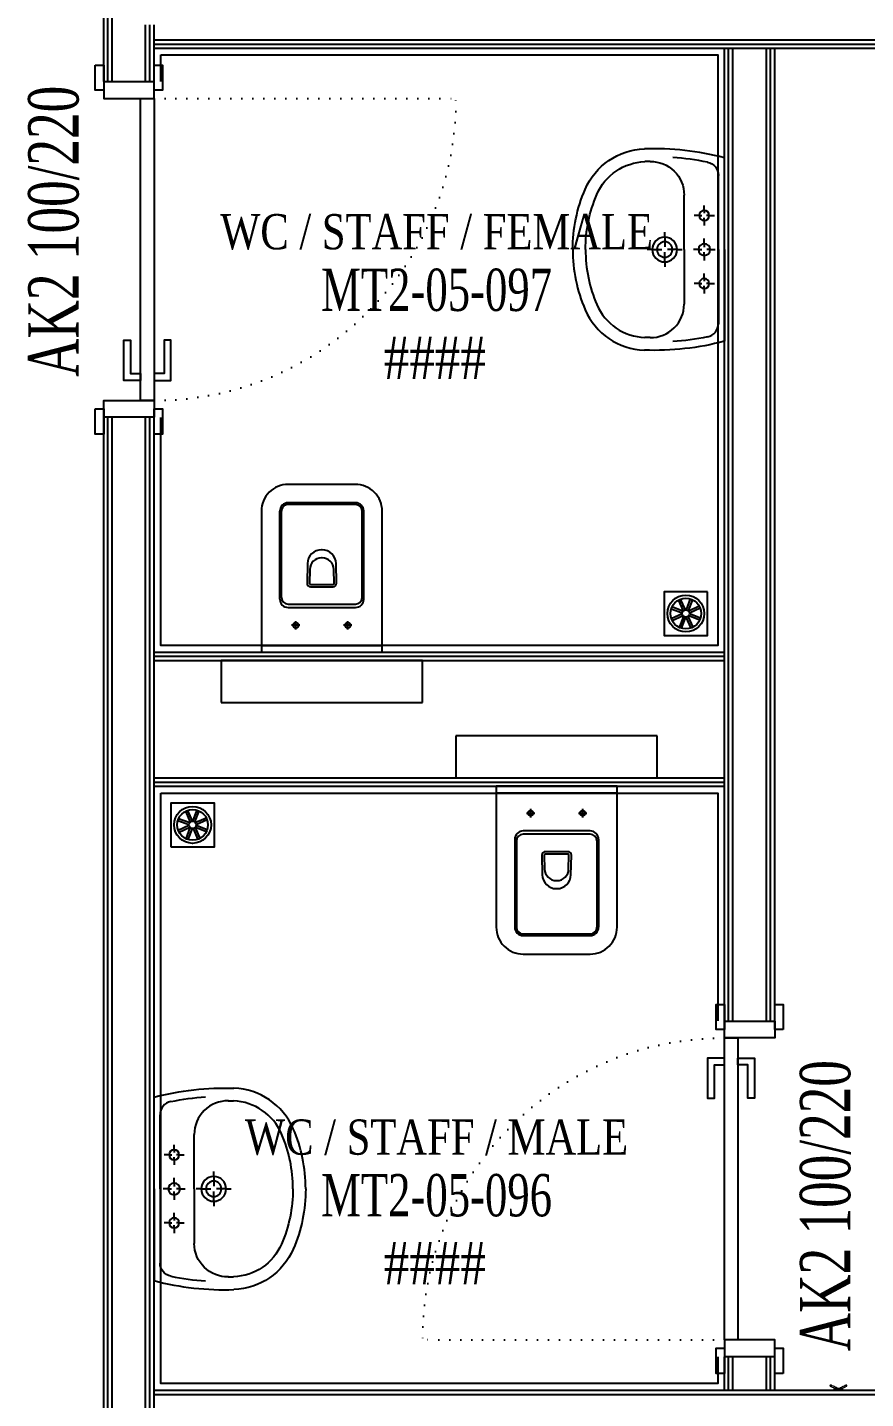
# Model space of a CAD drawing. Header units: inches. Extents: x -772 to 6765, y -813 to 4093.
# Drawn here: x 137.3 to 387.1, y 2742.5 to 3151.2 of the extents above; entities that cross this region are included whole.
import ezdxf
from ezdxf.enums import TextEntityAlignment as Align

# ---------------------------------------------------------------- set-up
doc = ezdxf.new("R2010")
doc.units = ezdxf.units.IN
doc.header["$MEASUREMENT"] = 0
doc.set_wipeout_variables(frame=1)
doc.linetypes.add('DOT2', pattern=[3.175, 0, -3.175])
doc.linetypes.add('XR_IZM_MH_PLN_04_FUR$0$HIDDEN', pattern=[9.525, 6.35, -3.175])
for name, color, linetype in [('FHM_BEYAZ ALÇIPAN', 7, 'Continuous'), ('FHM_SERAMİK', 9, 'Continuous'), ('FHM_YEŞİL ALÇIPAN', 3, 'Continuous'), ('H_FUR_TefrisVitrifiye', 151, 'Continuous'), ('H_GAP_Kapi_', 120, 'Continuous'), ('H_GAP_KapiIzdusum', 8, 'DOT2'), ('H_GAP_PozKapi', 9, 'Continuous'), ('H_GAP_WipeoutKapi', 255, 'DOT2'), ('H_ROM_MahalEng', 61, 'Continuous'), ('H_ROM_MahalNumarasi', 61, 'Continuous')]:
    doc.layers.add(name, color=color, linetype=linetype)
doc.layers.add('XR_IZM_MH_PLN_04_FUR$0$COR_TEFRIS', color=253, linetype='Continuous', lineweight=0)
doc.layers.add('XR_IZM_MH_PLN_04_FUR$0$H_FUR_TefrisVitrifiye', color=253, linetype='Continuous', lineweight=0)
doc.styles.add('HG', font='times.ttf')
doc.styles.add('HG_POZ', font='times.ttf')
doc.styles.add('XR_IZM_MH_PLN_04_ROM$0$HG', font='times.ttf')

# ---------------------------------------------------------------- blocks, each defined once
blk = doc.blocks.new('XR_IZM_MH_PLN_04_FUR$0$VIT_Klozet')
at = {"layer": 'H_FUR_TefrisVitrifiye', "linetype": 'XR_IZM_MH_PLN_04_FUR$0$HIDDEN', "ltscale": 20}
blk.add_lwpolyline([(30, 2.5), (30, 15), (-30, 15), (-30, 2.5)], close=True, dxfattribs=at)
blk.add_wipeout([(-18, 0), (18, 0), (18, -42), (15.66, -47.66), (10, -50), (-10, -50), (-15.66, -47.66), (-18, -42)]).dxf.layer = 'H_FUR_TefrisVitrifiye'
at = {"layer": 'H_FUR_TefrisVitrifiye'}
for p, q in [((18, -2), (-18, -2)), ((-9, -8), (-6.5, -8)), ((-7.75, -6.75), (-7.75, -9.25)), ((6.5, -8), (9, -8)), ((7.75, -6.75), (7.75, -9.25)), ((-12.5, -15.8), (-12.5, -42)), ((-12, -16.3), (-12, -42)), ((10, -13.3), (-10, -13.3)), ((10, -14.3), (-10, -14.3)), ((12, -16.3), (12, -42)), ((12.5, -15.8), (12.5, -42)), ((-10, -44), (10, -44)), ((-10, -44.5), (10, -44.5))]:
    blk.add_line(p, q, dxfattribs=at)
for points in [[(18, 0), (-18, 0), (-18, -42, 0.414214), (-10, -50), (10, -50, 0.414214), (18, -42)], [(-0.08, -30.5), (0.08, -30.5, 0.408899), (4.27, -26.38), (4.38, -20.52, 0.419548), (3.38, -19.5), (-3.38, -19.5, 0.419548), (-4.38, -20.52), (-4.27, -26.38, 0.408899)], [(-0.08, -28.1), (0.08, -28.1, 0.408899), (3.58, -24.66), (3.68, -20.51, 0.419548), (3.38, -20.2), (-3.38, -20.2, 0.419548), (-3.68, -20.51), (-3.58, -24.66, 0.408899)]]:
    blk.add_lwpolyline(points, format="xyb", close=True, dxfattribs=at)
for centre in [(-7.75, -8), (7.75, -8)]:
    blk.add_circle(centre, 0.8, dxfattribs=at)
for centre, radius, start, end in [((-10, -15.8), 2.5, 90, 180), ((-10, -16.3), 2, 90, 180), ((10, -15.8), 2.5, 0, 90), ((10, -16.3), 2, 0, 90), ((-10, -42), 2.5, 180, 270), ((-10, -42), 2, 180, 270), ((10, -42), 2.5, 270, 0), ((10, -42), 2, 270, 0)]:
    blk.add_arc(centre, radius, start, end, dxfattribs=at)
blk = doc.blocks.new('fghljşkşll')
at = {"layer": 'H_FUR_TefrisVitrifiye'}
for p, q in [((-3558.16, 11299.26), (-3585.49, 11299.26)), ((-3558.16, 11297.46), (-3580.26, 11297.46)), ((-3558.16, 11299.26), (-3530.82, 11299.26)), ((-3558.16, 11297.46), (-3536.05, 11297.46)), ((-3569.81, 11293.26), (-3571.31, 11293.26)), ((-3569.81, 11293.26), (-3571.31, 11293.26)), ((-3569.81, 11293.26), (-3569.01, 11293.26)), ((-3569.81, 11293.26), (-3569.01, 11293.26)), ((-3568.31, 11294.76), (-3568.31, 11296.26)), ((-3568.31, 11294.76), (-3568.31, 11296.26)), ((-3568.31, 11294.76), (-3568.31, 11293.96)), ((-3568.31, 11294.76), (-3568.31, 11293.96)), ((-3566.81, 11293.26), (-3567.61, 11293.26)), ((-3566.81, 11293.26), (-3565.31, 11293.26)), ((-3559.91, 11293.26), (-3561.41, 11293.26)), ((-3559.91, 11293.26), (-3561.41, 11293.26)), ((-3559.91, 11293.26), (-3558.91, 11293.26)), ((-3559.91, 11293.26), (-3558.91, 11293.26)), ((-3558.16, 11295.01), (-3558.16, 11296.51)), ((-3558.16, 11295.01), (-3558.16, 11296.51)), ((-3558.16, 11295.01), (-3558.16, 11294.01)), ((-3558.16, 11295.01), (-3558.16, 11294.01)), ((-3556.41, 11293.26), (-3557.41, 11293.26)), ((-3556.41, 11293.26), (-3554.91, 11293.26)), ((-3549.51, 11293.26), (-3551.01, 11293.26)), ((-3549.51, 11293.26), (-3551.01, 11293.26)), ((-3549.51, 11293.26), (-3548.71, 11293.26)), ((-3549.51, 11293.26), (-3548.71, 11293.26)), ((-3548.01, 11294.76), (-3548.01, 11296.26)), ((-3548.01, 11294.76), (-3548.01, 11296.26)), ((-3548.01, 11294.76), (-3548.01, 11293.96)), ((-3548.01, 11294.76), (-3548.01, 11293.96)), ((-3546.51, 11293.26), (-3547.31, 11293.26)), ((-3546.51, 11293.26), (-3545.01, 11293.26)), ((-3568.31, 11291.76), (-3568.31, 11292.56)), ((-3568.31, 11291.76), (-3568.31, 11292.56)), ((-3568.31, 11291.76), (-3568.31, 11290.26)), ((-3568.31, 11291.76), (-3568.31, 11290.26)), ((-3558.16, 11291.51), (-3558.16, 11292.51)), ((-3558.16, 11291.51), (-3558.16, 11292.51)), ((-3558.16, 11291.51), (-3558.16, 11290.01)), ((-3558.16, 11291.51), (-3558.16, 11290.01)), ((-3548.01, 11291.76), (-3548.01, 11292.56)), ((-3548.01, 11291.76), (-3548.01, 11292.56)), ((-3548.01, 11291.76), (-3548.01, 11290.26)), ((-3548.01, 11291.76), (-3548.01, 11290.26)), ((-3558.16, 11287.26), (-3574.4, 11287.26)), ((-3558.16, 11287.26), (-3541.91, 11287.26)), ((-3558.16, 11285.16), (-3558.16, 11286.66)), ((-3558.16, 11285.16), (-3558.16, 11286.66)), ((-3558.16, 11285.16), (-3558.16, 11282.28)), ((-3558.16, 11285.16), (-3558.16, 11282.28)), ((-3561.86, 11281.46), (-3563.36, 11281.46)), ((-3561.86, 11281.46), (-3563.36, 11281.46)), ((-3561.86, 11281.46), (-3558.98, 11281.46)), ((-3561.86, 11281.46), (-3558.98, 11281.46)), ((-3558.16, 11277.76), (-3558.16, 11280.64)), ((-3558.16, 11277.76), (-3558.16, 11280.64)), ((-3554.46, 11281.46), (-3557.34, 11281.46)), ((-3554.46, 11281.46), (-3552.96, 11281.46)), ((-3558.16, 11277.76), (-3558.16, 11276.26)), ((-3558.16, 11277.76), (-3558.16, 11276.26))]:
    blk.add_line(p, q, dxfattribs=at)
for centre, radius in [((-3568.31, 11293.26), 1.5), ((-3558.16, 11293.26), 1.75), ((-3548.01, 11293.26), 1.5), ((-3558.16, 11281.46), 3.7), ((-3558.16, 11281.46), 2.3)]:
    blk.add_circle(centre, radius, dxfattribs=at)
for centre, radius, start, end in [((-3505.96, 11278.3), 82.25, 165.2338, 182.0048), ((-3536.05, 11293.46), 4, 11.5341, 90), ((-3505.96, 11278.3), 79.83, 168.4659, 175.9972), ((-3541.91, 11277.26), 10, 359.1317, 90), ((-3505.96, 11278.3), 78.45, 180.8683, 182.0048), ((-3548.14, 11276.12), 16.2, 293.3259, 357.9952), ((-3548.14, 11276.12), 20, 293.3259, 357.9952), ((-3558.12, 11299.26), 41.4, 269.9516, 293.3259), ((-3558.12, 11299.26), 45.2, 269.9556, 293.3259)]:
    blk.add_arc(centre, radius, start, end, dxfattribs=at)
at = {"layer": 'H_FUR_TefrisVitrifiye', "extrusion": (0, 0, -1)}
for centre, radius, start, end in [((3580.26, 11293.46), 4, 11.5341, 90), ((3610.35, 11278.3), 82.25, 165.2338, 182.0048), ((3610.35, 11278.3), 79.83, 168.4659, 175.9972), ((3574.4, 11277.26), 10, 359.1317, 90), ((3610.35, 11278.3), 78.45, 180.8683, 182.0048), ((3568.17, 11276.12), 20, 293.3259, 357.9952), ((3568.17, 11276.12), 16.2, 293.3259, 357.9952), ((3558.19, 11299.26), 41.4, 269.9516, 293.3259), ((3558.19, 11299.26), 45.2, 269.9556, 293.3259)]:
    blk.add_arc(centre, radius, start, end, dxfattribs=at)
blk = doc.blocks.new('XR_IZM_MH_PLN_04_FUR$0$COR_ASKI')
at = {"layer": 'XR_IZM_MH_PLN_04_FUR$0$COR_TEFRIS'}
for points in [[(0.38, -2.7), (0, -2.7), (0, 0), (0.35, 0), (0.53, -0.85), (0.53, -1.85), (0.38, -2.7), (0.33, -2.6), (0.28, -2.32), (0.25, -1.88), (0.25, -0.82), (0.28, -0.38), (0.35, 0), (0.53, -0.85), (0.53, -1.85), (0.38, -2.7)], [(0.45, -0.45), (0.5, -0.34), (0.55, -0.22), (0.7, 0.1), (0.78, 0.25), (0.85, 0.4), (0.92, 0.56), (0.97, 0.68), (1.04, 0.79), (1.1, 0.9), (1.2, 1.1)], [(0.53, -1.2), (0.65, -0.95), (0.78, -0.7), (0.82, -0.6), (0.85, -0.54), (0.93, -0.38), (1.08, -0.07), (1.15, 0.08), (1.19, 0.18), (1.33, 0.45), (1.39, 0.58), (1.45, 0.7), (1.53, 0.9), (1.54, 0.97)], [(0.45, -2.25), (0.5, -2.36), (0.55, -2.47), (0.7, -2.8), (0.85, -3.1), (0.92, -3.26), (0.97, -3.38), (1.04, -3.49), (1.1, -3.6), (1.2, -3.8)], [(0.53, -1.5), (0.65, -1.75), (0.78, -2), (0.82, -2.1), (0.85, -2.16), (0.93, -2.32), (1.08, -2.62), (1.15, -2.78), (1.19, -2.88), (1.33, -3.15), (1.39, -3.28), (1.45, -3.4), (1.53, -3.6), (1.54, -3.67)]]:
    blk.add_lwpolyline(points, dxfattribs=at)
for centre in [(1.36, 1.01), (1.36, -3.71)]:
    blk.add_circle(centre, 0.185, dxfattribs=at)
blk = doc.blocks.new('VIT_Suzgec')
at = {"color": 0}
for p, q in [((-1.56, 4.32), (-0.12, 1.08)), ((0.07, 1.08), (1.34, 4.39)), ((0.68, 0.85), (1.95, 4.16)), ((-4.39, 1.34), (-1.08, 0.07)), ((-4.16, 1.95), (-0.85, 0.68)), ((-2.15, 4.05), (-0.72, 0.81)), ((0.81, 0.72), (4.05, 2.15)), ((1.08, 0.12), (4.32, 1.56)), ((-4.32, -1.56), (-1.08, -0.12)), ((-4.05, -2.15), (-0.81, -0.72)), ((-1.95, -4.16), (-0.68, -0.85)), ((-1.34, -4.39), (-0.07, -1.08)), ((0.12, -1.08), (1.56, -4.32)), ((0.72, -0.81), (2.15, -4.05)), ((0.85, -0.68), (4.16, -1.95)), ((1.08, -0.07), (4.39, -1.34))]:
    blk.add_line(p, q, dxfattribs=at)
blk.add_lwpolyline([(-6.5, -6.5), (6.5, -6.5), (6.5, 6.5), (-6.5, 6.5)], close=True, dxfattribs=at)
for radius in [5.5, 4.58, 1.08]:
    blk.add_circle((0, 0), radius, dxfattribs=at)
blk = doc.blocks.new('*U29')
at = {"layer": 'H_GAP_PozKapi', "style": 'HG_POZ'}
blk.add_attdef('K-O', text='', height=15, dxfattribs=at).set_placement((45, 15), align=Align.MIDDLE_CENTER)
at = {"layer": 'H_GAP_PozKapi', "style": 'HG_POZ', "width": 0.7}
blk.add_attdef('KAPIPOZ', text='', height=15, dxfattribs=at).set_placement((45, -30), align=Align.MIDDLE)
at = {"ltscale": 20}
blk.add_wipeout([(0, 3.5), (100, 3.5), (100, -18.5), (0, -18.5)], dxfattribs=at).dxf.layer = 'H_GAP_WipeoutKapi'
for points in [[(89, 0), (89, 5), (77, 5), (77, 3), (87, 3), (87, 0)], [(-5, 0), (-5, 2.5), (2.5, 2.5), (2.5, 0)], [(0, -15), (5, -15), (5, 0), (0, 0)], [(5, 0), (95, 0), (95, -4), (5, -4)], [(100, -15), (95, -15), (95, 0), (100, 0)], [(97.5, 0), (97.5, 2.5), (105, 2.5), (105, 0)], [(89, -4), (89, -9), (77, -9), (77, -7), (87, -7), (87, -4)], [(-5, -17.5), (-5, -15), (2.5, -15), (2.5, -17.5)], [(97.5, -17.5), (97.5, -15), (105, -15), (105, -17.5)]]:
    blk.add_lwpolyline(points, close=True)
at = {"layer": 'H_GAP_KapiIzdusum', "linetype": 'DOT2'}
blk.add_line((5, 0), (5, 90), dxfattribs=at)
blk.add_arc((5, 0), 90, 0, 90, dxfattribs=at)
blk = doc.blocks.new('Not_Mahal')
at = {"color": 0, "style": 'XR_IZM_MH_PLN_04_ROM$0$HG', "width": 0.7}
blk.add_attdef('NO', text='', height=18, dxfattribs=at).set_placement((0, 22.5), align=Align.MIDDLE_CENTER)

msp = doc.modelspace()

# ---------------------------------------------------------------- linework, layer by layer
at = {"layer": 'FHM_BEYAZ ALÇIPAN'}
for points in [[(160, 2530), (160, 3358)], [(161.25, 2530), (161.25, 3358)], [(162.5, 2530), (162.5, 3358)], [(357.5, 2745), (357.5, 3145)], [(358.75, 2745), (358.75, 3145)], [(360, 2745), (360, 3145)]]:
    msp.add_lwpolyline(points, dxfattribs=at)
at = {"layer": 'FHM_YEŞİL ALÇIPAN'}
for points in [[(172.5, 2712), (172.5, 3152)], [(173.75, 2712), (173.75, 3152)], [(175, 2712), (175, 3152)], [(175, 3147.5), (397, 3147.5)], [(175, 3146.25), (397, 3146.25)], [(175, 3145), (397, 3145)], [(345, 2745), (345, 3145)], [(346.25, 2745), (346.25, 3145)], [(347.5, 2745), (347.5, 3145)], [(175, 2745), (397, 2745)], [(175, 2743.75), (397, 2743.75)]]:
    msp.add_lwpolyline(points, dxfattribs=at)

# ---------------------------------------------------------------- block references
at = {"layer": 'H_FUR_TefrisVitrifiye', "xscale": -1}
for p, rotation in [((-10954.258, 6643.157), 270), ((11474.258, -753.157), 90)]:
    msp.add_blockref('fghljşkşll', p, dxfattribs=dict(at, rotation=rotation))
at = {"layer": 'H_FUR_TefrisVitrifiye', "rotation": 180}
msp.add_blockref('VIT_Suzgec', (333.5, 2976.5), dxfattribs=at)
at = {"layer": 'H_FUR_TefrisVitrifiye'}
msp.add_blockref('VIT_Suzgec', (186.5, 2913.5), dxfattribs=at)
at = {"layer": 'XR_IZM_MH_PLN_04_FUR$0$COR_TEFRIS', "xscale": -1, "rotation": 270}
msp.add_blockref('XR_IZM_MH_PLN_04_FUR$0$COR_ASKI', (380.311, 2745), dxfattribs=at)
at = {"layer": 'XR_IZM_MH_PLN_04_FUR$0$H_FUR_TefrisVitrifiye', "rotation": 180}
msp.add_blockref('XR_IZM_MH_PLN_04_FUR$0$VIT_Klozet', (225, 2965), dxfattribs=at)
at = {"layer": 'XR_IZM_MH_PLN_04_FUR$0$H_FUR_TefrisVitrifiye'}
msp.add_blockref('XR_IZM_MH_PLN_04_FUR$0$VIT_Klozet', (295, 2925), dxfattribs=at)

# ---------------------------------------------------------------- next in the draw order: linework, layer by layer
at = {"layer": 'FHM_SERAMİK'}
for points in [[(177, 3143), (343, 3143), (343, 2967), (177, 2967)], [(177, 2923), (343, 2923), (343, 2747), (177, 2747)]]:
    msp.add_lwpolyline(points, close=True, dxfattribs=at)
at = {"layer": 'FHM_YEŞİL ALÇIPAN'}
for points in [[(175, 2965), (345, 2965)], [(175, 2963.75), (345, 2963.75)], [(175, 2962.5), (345, 2962.5)], [(175, 2927.5), (345, 2927.5)], [(175, 2926.25), (345, 2926.25)], [(175, 2925), (345, 2925)]]:
    msp.add_lwpolyline(points, dxfattribs=at)

# ---------------------------------------------------------------- next in the draw order: block references
at = {"layer": 'H_GAP_Kapi_'}
ref = msp.add_blockref('*U29', (175, 3135), dxfattribs=dict(at, rotation=270))
ref.add_attrib('KAPIPOZ', 'AK2 100/220', dxfattribs={"layer": 'H_GAP_PozKapi', "height": 15, "rotation": 450, "style": 'HG_POZ', "width": 0.7}).set_placement((145, 3090.432), align=Align.MIDDLE)
ref = msp.add_blockref('*U29', (345, 2755), dxfattribs=dict(at, rotation=90))
ref.add_attrib('KAPIPOZ', 'AK2 100/220', dxfattribs={"layer": 'H_GAP_PozKapi', "height": 15, "rotation": 90, "style": 'HG_POZ', "width": 0.7}).set_placement((375, 2800), align=Align.MIDDLE)

# ---------------------------------------------------------------- next in the draw order: block references
at = {"layer": 'H_ROM_MahalNumarasi'}
ref = msp.add_blockref('Not_Mahal', (259.216, 3073), dxfattribs=dict(at, xscale=0.7, yscale=0.7))
ref.add_attrib('ROOMNAME', 'WC / STAFF / FEMALE', dxfattribs={"layer": 'H_ROM_MahalEng', "height": 10.5, "style": 'HG', "width": 0.8}).set_placement((259.216, 3090.325), align=Align.MIDDLE_CENTER)
ref.add_attrib('NO', 'MT2-05-097', dxfattribs={"layer": '0', "color": 0, "height": 12.6, "style": 'HG', "width": 0.7}).set_placement((259.216, 3073), align=Align.MIDDLE_CENTER)
ref.add_attrib('ALAN', '####', dxfattribs={"layer": '0', "color": 0, "height": 12.6, "style": 'HG', "width": 0.8}).set_placement((273.916, 3052.7), align=Align.MIDDLE_RIGHT)
ref = msp.add_blockref('Not_Mahal', (259.216, 2803.124), dxfattribs=dict(at, xscale=0.7, yscale=0.7))
ref.add_attrib('ROOMNAME', 'WC / STAFF / MALE', dxfattribs={"layer": 'H_ROM_MahalEng', "height": 10.5, "style": 'HG', "width": 0.8}).set_placement((259.216, 2820.449), align=Align.MIDDLE_CENTER)
ref.add_attrib('NO', 'MT2-05-096', dxfattribs={"layer": '0', "color": 0, "height": 12.6, "style": 'HG', "width": 0.7}).set_placement((259.216, 2803.124), align=Align.MIDDLE_CENTER)
ref.add_attrib('ALAN', '####', dxfattribs={"layer": '0', "color": 0, "height": 12.6, "style": 'HG', "width": 0.8}).set_placement((273.916, 2782.824), align=Align.MIDDLE_RIGHT)

doc.saveas('drawing.dxf')
